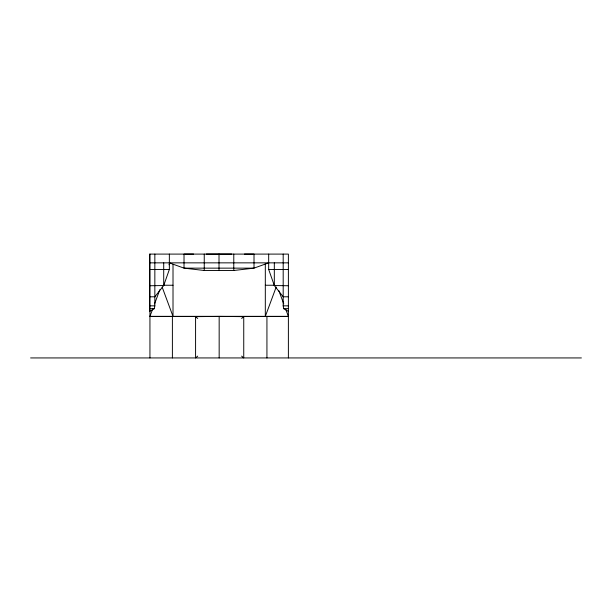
<?xml version="1.0" encoding="UTF-8"?>
<svg xmlns="http://www.w3.org/2000/svg" width="612" height="612" viewBox="0 0 612 612"><rect width="100%" height="100%" fill="white"/><g stroke="black" fill="none" stroke-linecap="round" stroke-linejoin="round"><path stroke-width="0.92" d="M288.382 357.936L288.39 254.095L149.642 254.095L149.642 311.378L154.346 308.655L154.844 305.839L154.844 254.102M169.356 254.095L169.356 269.456L163.71 285.529L154.844 296.797L149.795 296.797M285.75 309.274L288.39 316.396L149.94 316.396L152.908 308.387M154.561 303.935L159.831 289.698M169.057 264.774L169.715 262.992M276.196 287.028L265.317 316.396L265.317 263.535M197.707 356.108L195.58 357.936L195.58 316.656L219.165 316.396L243.744 316.656L243.744 357.936L241.618 356.108M241.618 318.477L243.744 316.656M268.676 262.854L254.011 268.14L233.784 270.496L204.247 270.496L184.021 268.14L169.356 262.854M193.56 254.079L184.021 254.095L184.021 268.14L254.011 268.14L254.011 254.095L244.463 254.079M206.32 254.072L231.703 254.072M149.795 262.854L288.237 262.854M149.795 269.456L169.356 269.456M268.676 254.095L268.676 269.456L288.237 269.456M164.138 285.246L173.012 285.246M265.317 285.246L274.191 285.246M149.795 285.75L163.71 285.529L163.71 262.854M288.237 285.75L274.321 285.529L268.676 269.456M288.237 296.797L283.188 296.797L274.321 285.529L274.321 262.854M149.795 305.839L154.844 305.839M283.188 254.102L283.188 305.839L288.237 305.839M149.795 308.655L154.346 308.655M283.188 305.839L283.677 308.655L288.237 308.655M149.94 316.396L288.39 316.396M30.6 357.936L581.4 357.936M283.677 308.655L288.39 311.378M195.58 316.656L197.707 318.477M278.827 290.585L283.777 303.935M162.134 287.028L173.012 316.396L173.012 264.476M266.931 316.656L266.931 357.936M233.784 254.095L233.784 270.496M219.165 316.396L219.165 357.936M219.012 254.087L219.012 270.496M204.247 254.095L204.247 270.496M172.393 316.656L172.393 357.936M149.94 254.095L149.94 357.936"/></g></svg>
